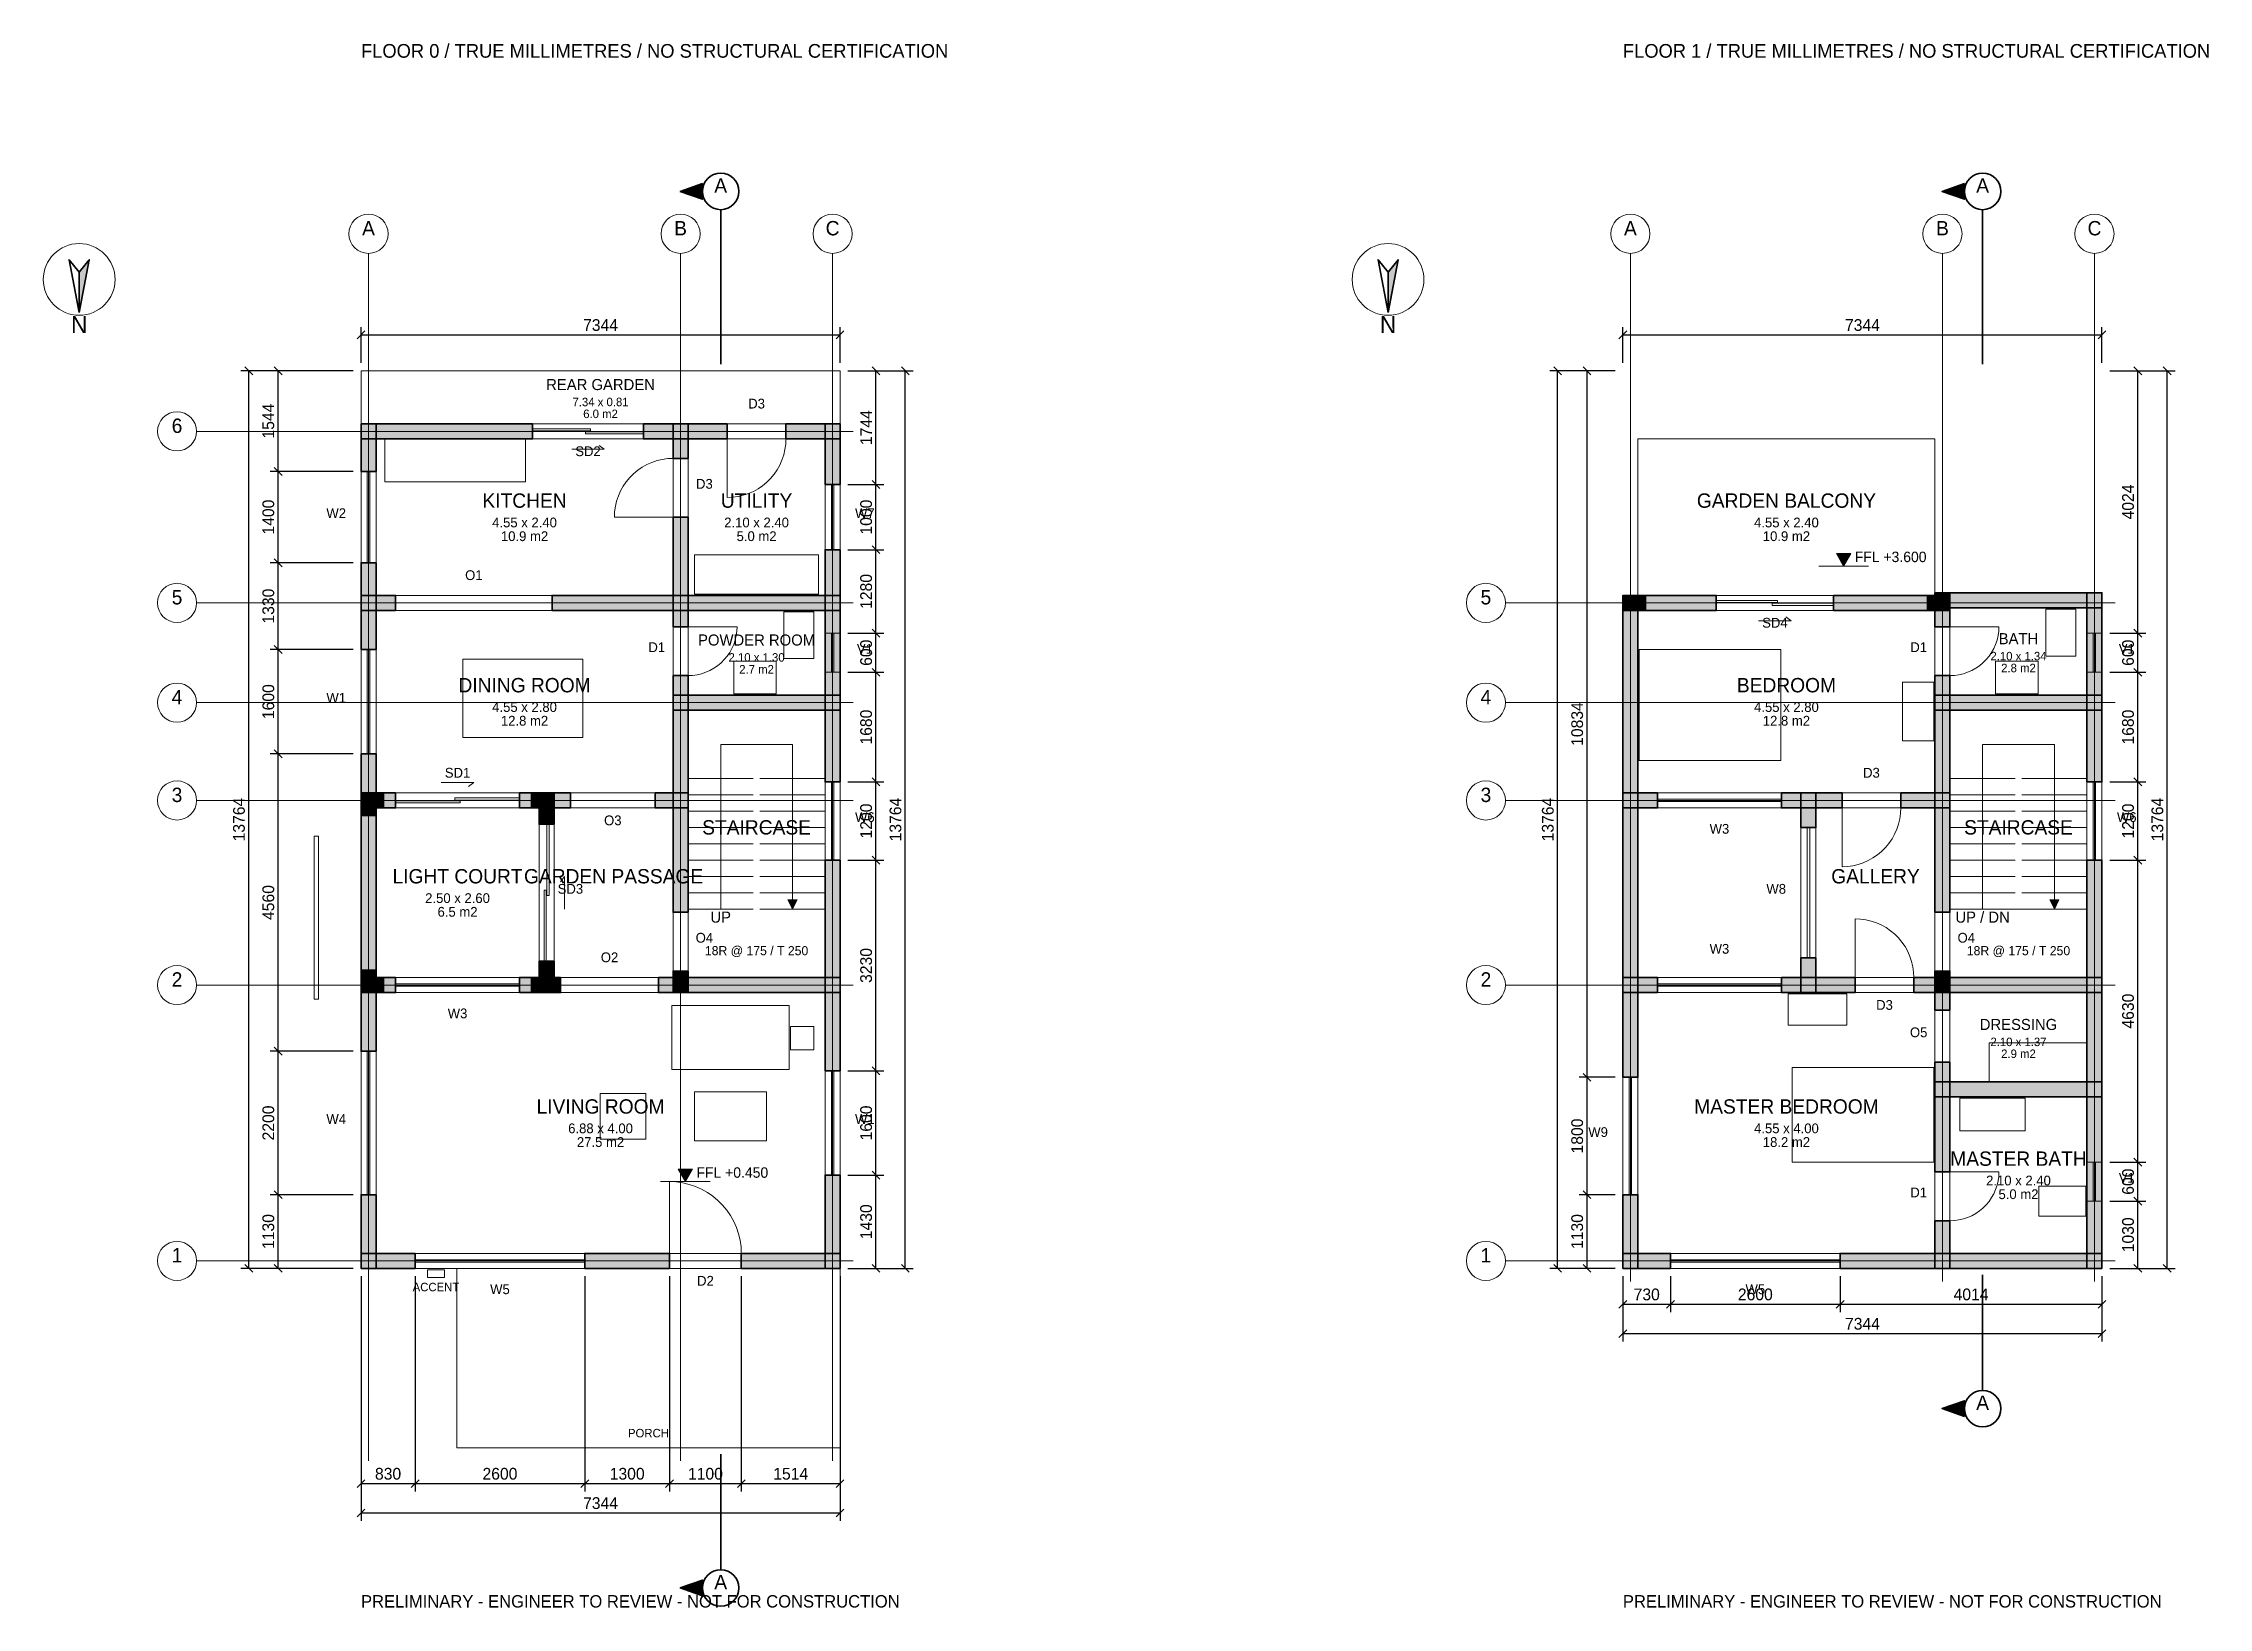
# Model space of a CAD drawing. Header units: millimetres. Extents: x -4870 to 28324, y -5203 to 18785.
import ezdxf
from ezdxf.enums import TextEntityAlignment as Align

# ---------------------------------------------------------------- set-up
doc = ezdxf.new("R2010")
doc.units = ezdxf.units.MM
for name, color, linetype, lineweight in [('A-ANNO', 7, 'Continuous', 18), ('A-DIMS', 7, 'Continuous', 13), ('A-DOOR', 3, 'Continuous', 18), ('A-EXT', 30, 'Continuous', 18), ('A-FLOR', 8, 'Continuous', 13), ('A-FURN', 8, 'Continuous', 13), ('A-GRID', 8, 'Continuous', 13), ('A-LEVL', 7, 'Continuous', 13), ('A-SECT', 1, 'Continuous', 35), ('A-STAIR', 7, 'Continuous', 18), ('A-TAGS', 1, 'Continuous', 13), ('A-WALL', 7, 'Continuous', 35), ('A-WIND', 4, 'Continuous', 18)]:
    doc.layers.add(name, color=color, linetype=linetype, lineweight=lineweight)
doc.dimstyles.new('FF-ARCH', dxfattribs={"dimtxt": 180, "dimasz": 90, "dimexe": 120, "dimexo": 120, "dimgap": 60, "dimtad": 1, "dimdec": 0, "dimtsz": 60, "dimcen": 2.5, "dimazin": 3, "dimtfac": 1, "dimtmove": 0, "dimatfit": 3})

msp = doc.modelspace()

# ---------------------------------------------------------------- hatches: boundary and pattern name
at = {"layer": 'A-LEVL'}
for points in [[(22618, 10960), (22838, 10960), (22728, 10770)], [(4862, 1520), (5082, 1520), (4972, 1330)]]:
    msp.add_hatch(color=7, dxfattribs=at).paths.add_polyline_path(points)
at = {"layer": 'A-SECT'}
for points in [[(5234, 16634), (4894, 16514), (5234, 16394)], [(24578, 16634), (24238, 16514), (24578, 16394)], [(24578, -2270), (24238, -2150), (24578, -2030)], [(5234, -5020), (4894, -4900), (5234, -4780)]]:
    msp.add_hatch(color=7, dxfattribs=at).paths.add_polyline_path(points)
at = {"layer": 'A-STAIR'}
for points in [[(6544, 5650), (6684, 5650), (6614, 5510)], [(25888, 5650), (26028, 5650), (25958, 5510)]]:
    msp.add_hatch(color=7, dxfattribs=at).paths.add_polyline_path(points)
at = {"layer": 'A-WALL'}
for points in [[(-4320, 14658), (-4166, 15466.5), (-4320, 15274)], [(15744, 14658), (15898, 15466.5), (15744, 15274)], [(0, 12950), (230, 12950), (230, 12220), (0, 12220), (0, 12835), (0, 12950)], [(115, 12720), (0, 12720), (0, 12950), (2630, 12950), (2630, 12720), (115, 12720)], [(5014, 12950), (5014, 12720), (4330, 12720), (4330, 12950), (4899, 12950), (5014, 12950)], [(4784, 12950), (5014, 12950), (5014, 12420), (4784, 12420), (4784, 12835), (4784, 12950)], [(4899, 12720), (4784, 12720), (4784, 12950), (5614, 12950), (5614, 12720), (4899, 12720)], [(7344, 12950), (7344, 12720), (6514, 12720), (6514, 12950), (7229, 12950), (7344, 12950)], [(7114, 12950), (7344, 12950), (7344, 12020), (7114, 12020), (7114, 12835), (7114, 12950)], [(5014, 10205), (5014, 10090), (4784, 10090), (4784, 11520), (5014, 11520), (5014, 10205)], [(7344, 10205), (7344, 10090), (7114, 10090), (7114, 11020), (7344, 11020), (7344, 10205)], [(230, 10205), (230, 10090), (0, 10090), (0, 10820), (230, 10820), (230, 10205)], [(0, 10320), (230, 10320), (230, 9490), (0, 9490), (0, 10205), (0, 10320)], [(115, 10090), (0, 10090), (0, 10320), (530, 10320), (530, 10090), (115, 10090)], [(5014, 10320), (5014, 10090), (2930, 10090), (2930, 10320), (4899, 10320), (5014, 10320)], [(4784, 10320), (5014, 10320), (5014, 9840), (4784, 9840), (4784, 10205), (4784, 10320)], [(7229, 10320), (7344, 10320), (7344, 10090), (4899, 10090), (4784, 10090), (4784, 10320), (7229, 10320)], [(7114, 10205), (7114, 10320), (7344, 10320), (7344, 8675), (7344, 8560), (7114, 8560), (7114, 10205)], [(19344, 10205), (19344, 10320), (19574, 10320), (19574, 7175), (19574, 7060), (19344, 7060), (19344, 10205)], [(19574, 10320), (19689, 10320), (19689, 10090), (19459, 10090), (19344, 10090), (19344, 10320), (19574, 10320)], [(19574, 10090), (19459, 10090), (19459, 10320), (20774, 10320), (20774, 10090), (19574, 10090)], [(24243, 10320), (24243, 10090), (22574, 10090), (22574, 10320), (24128, 10320), (24243, 10320)], [(24243, 10320), (24358, 10320), (24358, 10090), (24128, 10090), (24013, 10090), (24013, 10320), (24243, 10320)], [(24128, 10245), (24128, 10360), (24358, 10360), (24358, 10205), (24358, 10090), (24128, 10090), (24128, 10245)], [(26573, 10360), (26688, 10360), (26688, 10130), (24243, 10130), (24128, 10130), (24128, 10360), (26573, 10360)], [(24128, 10320), (24358, 10320), (24358, 9840), (24128, 9840), (24128, 10205), (24128, 10320)], [(26458, 10245), (26458, 10360), (26688, 10360), (26688, 8675), (26688, 8560), (26458, 8560), (26458, 10245)], [(5014, 8675), (5014, 8560), (4784, 8560), (4784, 9090), (5014, 9090), (5014, 8675)], [(24358, 8675), (24358, 8560), (24128, 8560), (24128, 9090), (24358, 9090), (24358, 8675)], [(4784, 8675), (4784, 8790), (5014, 8790), (5014, 7175), (5014, 7060), (4784, 7060), (4784, 8675)], [(7229, 8790), (7344, 8790), (7344, 8560), (4899, 8560), (4784, 8560), (4784, 8790), (7229, 8790)], [(7114, 8790), (7344, 8790), (7344, 7460), (7114, 7460), (7114, 8675), (7114, 8790)], [(24128, 8675), (24128, 8790), (24358, 8790), (24358, 7175), (24358, 7060), (24128, 7060), (24128, 8675)], [(26573, 8790), (26688, 8790), (26688, 8560), (24243, 8560), (24128, 8560), (24128, 8790), (26573, 8790)], [(26458, 8790), (26688, 8790), (26688, 7460), (26458, 7460), (26458, 8675), (26458, 8790)], [(230, 7175), (230, 7060), (0, 7060), (0, 7890), (230, 7890), (230, 7175)], [(0, 7175), (0, 7290), (230, 7290), (230, 7060), (230, 6945), (0, 6945), (0, 7175)], [(230, 7290), (345, 7290), (345, 7060), (115, 7060), (0, 7060), (0, 7290), (230, 7290)], [(0, 7060), (0, 7175), (230, 7175), (230, 4460), (230, 4345), (0, 4345), (0, 7060)], [(230, 7060), (115, 7060), (115, 7290), (530, 7290), (530, 7060), (230, 7060)], [(2845, 7290), (2845, 7060), (2430, 7060), (2430, 7290), (2730, 7290), (2845, 7290)], [(2845, 7290), (2960, 7290), (2960, 7060), (2730, 7060), (2615, 7060), (2615, 7290), (2845, 7290)], [(2730, 7175), (2730, 7290), (2960, 7290), (2960, 7060), (2960, 6945), (2730, 6945), (2730, 7175)], [(2845, 7060), (2730, 7060), (2730, 7290), (3210, 7290), (3210, 7060), (2845, 7060)], [(2730, 7175), (2960, 7175), (2960, 6810), (2730, 6810), (2730, 7060), (2730, 7175)], [(5014, 7290), (5014, 7060), (4510, 7060), (4510, 7290), (4899, 7290), (5014, 7290)], [(4784, 7290), (5014, 7290), (5014, 5460), (4784, 5460), (4784, 7175), (4784, 7290)], [(19344, 7175), (19344, 7290), (19574, 7290), (19574, 4345), (19574, 4230), (19344, 4230), (19344, 7175)], [(19459, 7060), (19344, 7060), (19344, 7290), (19874, 7290), (19874, 7060), (19459, 7060)], [(22304, 7290), (22304, 7060), (21774, 7060), (21774, 7290), (22189, 7290), (22304, 7290)], [(22074, 7290), (22304, 7290), (22304, 6760), (22074, 6760), (22074, 7175), (22074, 7290)], [(22189, 7060), (22074, 7060), (22074, 7290), (22704, 7290), (22704, 7060), (22189, 7060)], [(24358, 7290), (24358, 7060), (23604, 7060), (23604, 7290), (24243, 7290), (24358, 7290)], [(24128, 7290), (24358, 7290), (24358, 5460), (24128, 5460), (24128, 7175), (24128, 7290)], [(7344, 4345), (7344, 4230), (7114, 4230), (7114, 6260), (7344, 6260), (7344, 4345)], [(26688, 4345), (26688, 4230), (26458, 4230), (26458, 6260), (26688, 6260), (26688, 4345)], [(2960, 4460), (2960, 4345), (2730, 4345), (2730, 4710), (2960, 4710), (2960, 4460)], [(22304, 4345), (22304, 4230), (22074, 4230), (22074, 4760), (22304, 4760), (22304, 4345)], [(0, 4460), (0, 4575), (230, 4575), (230, 4345), (230, 4230), (0, 4230), (0, 4460)], [(0, 4460), (230, 4460), (230, 3330), (0, 3330), (0, 4345), (0, 4460)], [(230, 4460), (345, 4460), (345, 4230), (115, 4230), (0, 4230), (0, 4460), (230, 4460)], [(230, 4230), (115, 4230), (115, 4460), (530, 4460), (530, 4230), (230, 4230)], [(2845, 4460), (2845, 4230), (2430, 4230), (2430, 4460), (2730, 4460), (2845, 4460)], [(2845, 4460), (2960, 4460), (2960, 4230), (2730, 4230), (2615, 4230), (2615, 4460), (2845, 4460)], [(2730, 4460), (2730, 4575), (2960, 4575), (2960, 4345), (2960, 4230), (2730, 4230), (2730, 4460)], [(2845, 4230), (2730, 4230), (2730, 4460), (3060, 4460), (3060, 4230), (2845, 4230)], [(5014, 4460), (5014, 4230), (4560, 4230), (4560, 4460), (4899, 4460), (5014, 4460)], [(5014, 4345), (5014, 4230), (4784, 4230), (4784, 4560), (5014, 4560), (5014, 4345)], [(7229, 4460), (7344, 4460), (7344, 4230), (4899, 4230), (4784, 4230), (4784, 4460), (7229, 4460)], [(7114, 4460), (7344, 4460), (7344, 3030), (7114, 3030), (7114, 4345), (7114, 4460)], [(19344, 4460), (19574, 4460), (19574, 2930), (19344, 2930), (19344, 4345), (19344, 4460)], [(19459, 4230), (19344, 4230), (19344, 4460), (19874, 4460), (19874, 4230), (19459, 4230)], [(22304, 4460), (22304, 4230), (21774, 4230), (21774, 4460), (22189, 4460), (22304, 4460)], [(22189, 4230), (22074, 4230), (22074, 4460), (22904, 4460), (22904, 4230), (22189, 4230)], [(24358, 4460), (24358, 4230), (23804, 4230), (23804, 4460), (24243, 4460), (24358, 4460)], [(24358, 4345), (24358, 4230), (24128, 4230), (24128, 4560), (24358, 4560), (24358, 4345)], [(24128, 4460), (24358, 4460), (24358, 3960), (24128, 3960), (24128, 4345), (24128, 4460)], [(26573, 4460), (26688, 4460), (26688, 4230), (24243, 4230), (24128, 4230), (24128, 4460), (26573, 4460)], [(26458, 4345), (26458, 4460), (26688, 4460), (26688, 2745), (26688, 2630), (26458, 2630), (26458, 4345)], [(24358, 2745), (24358, 2630), (24128, 2630), (24128, 3160), (24358, 3160), (24358, 2745)], [(24128, 2860), (24358, 2860), (24358, 1480), (24128, 1480), (24128, 2745), (24128, 2860)], [(26573, 2860), (26688, 2860), (26688, 2630), (24243, 2630), (24128, 2630), (24128, 2860), (26573, 2860)], [(26458, 2745), (26458, 2860), (26688, 2860), (26688, 115), (26688, 0), (26458, 0), (26458, 2745)], [(7344, 115), (7344, 0), (7114, 0), (7114, 1430), (7344, 1430), (7344, 115)], [(230, 115), (230, 0), (0, 0), (0, 1130), (230, 1130), (230, 115)], [(19574, 115), (19574, 0), (19344, 0), (19344, 1130), (19574, 1130), (19574, 115)], [(24358, 115), (24358, 0), (24128, 0), (24128, 730), (24358, 730), (24358, 115)], [(0, 0), (0, 230), (830, 230), (830, 0), (115, 0), (0, 0)], [(4730, 230), (4730, 0), (3430, 0), (3430, 230), (4730, 230)], [(7344, 0), (5830, 0), (5830, 230), (7229, 230), (7344, 230), (7344, 0)], [(19459, 0), (19344, 0), (19344, 230), (20074, 230), (20074, 0), (19459, 0)], [(24358, 230), (24358, 0), (22674, 0), (22674, 230), (24243, 230), (24358, 230)], [(26573, 230), (26688, 230), (26688, 0), (24243, 0), (24128, 0), (24128, 230), (26573, 230)]]:
    msp.add_hatch(color=7, dxfattribs=at).paths.add_polyline_path(points)

# ---------------------------------------------------------------- linework, layer by layer
at = {"layer": 'A-ANNO'}
for centre in [(-4320, 15164), (15744, 15164)]:
    msp.add_circle(centre, 550, dxfattribs=at)
at = {"layer": 'A-DOOR'}
for p, q in [((3730, 12560), (3650, 12620)), ((5614, 12720), (5614, 11820)), ((3230, 12560), (3730, 12560)), ((4784, 11520), (3884, 11520)), ((530, 10320), (2930, 10320)), ((530, 10090), (2930, 10090)), ((21924, 9930), (21844, 9990)), ((5014, 9840), (5764, 9840)), ((21424, 9930), (21924, 9930)), ((24358, 9840), (25108, 9840)), ((1230, 7450), (1730, 7450)), ((1730, 7450), (1650, 7390)), ((3210, 7290), (4510, 7290)), ((3210, 7060), (4510, 7060)), ((22704, 7060), (22704, 6160)), ((3120, 6010), (3060, 5930)), ((3120, 5510), (3120, 6010)), ((4784, 4560), (4784, 5460)), ((5014, 4560), (5014, 5460)), ((22904, 4460), (22904, 5360)), ((24128, 4560), (24128, 5460)), ((24358, 4560), (24358, 5460)), ((3060, 4460), (4560, 4460)), ((3060, 4230), (4560, 4230)), ((24128, 3160), (24128, 3960)), ((24358, 3160), (24358, 3960)), ((4730, 230), (4730, 1330)), ((24358, 1480), (25108, 1480))]:
    msp.add_line(p, q, dxfattribs=at)
for points in [[(2630, 12841), (3520, 12841), (3520, 12873), (2630, 12873)], [(3440, 12797), (4330, 12797), (4330, 12829), (3440, 12829)], [(20774, 10211), (21714, 10211), (21714, 10243), (20774, 10243)], [(21634, 10167), (22574, 10167), (22574, 10199), (21634, 10199)], [(530, 7169), (1520, 7169), (1520, 7137), (530, 7137)], [(1440, 7213), (2430, 7213), (2430, 7181), (1440, 7181)], [(2883, 5720), (2883, 6810), (2851, 6810), (2851, 5720)], [(2839, 4710), (2839, 5800), (2807, 5800), (2807, 4710)]]:
    msp.add_lwpolyline(points, close=True, dxfattribs=at)
for points in [[(6514, 12720), (6510.2, 12637), (6498.7, 12554.6), (6479.6, 12473.7), (6453.2, 12394.9), (6419.6, 12318.8), (6379.2, 12246.2), (6332.2, 12177.6), (6279.1, 12113.7), (6220.3, 12054.9), (6156.4, 12001.8), (6087.8, 11954.8), (6015.2, 11914.4), (5939.1, 11880.8), (5860.3, 11854.4), (5779.4, 11835.3), (5697, 11823.8), (5614, 11820)], [(4784, 12420), (4701, 12416.2), (4618.6, 12404.7), (4537.7, 12385.6), (4458.9, 12359.2), (4382.8, 12325.6), (4310.2, 12285.2), (4241.6, 12238.2), (4177.7, 12185.1), (4118.9, 12126.3), (4065.8, 12062.4), (4018.8, 11993.8), (3978.4, 11921.2), (3944.8, 11845.1), (3918.4, 11766.3), (3899.3, 11685.4), (3887.8, 11603), (3884, 11520)], [(5014, 9090), (5083.2, 9093.2), (5151.8, 9102.8), (5219.2, 9118.6), (5284.9, 9140.6), (5348.3, 9168.6), (5408.8, 9202.3), (5466, 9241.5), (5519.3, 9285.7), (5568.3, 9334.7), (5612.5, 9388), (5651.7, 9445.2), (5685.4, 9505.7), (5713.4, 9569.1), (5735.4, 9634.8), (5751.2, 9702.2), (5760.8, 9770.8), (5764, 9840)], [(24358, 9090), (24427.2, 9093.2), (24495.8, 9102.8), (24563.2, 9118.6), (24628.9, 9140.6), (24692.3, 9168.6), (24752.8, 9202.3), (24810, 9241.5), (24863.3, 9285.7), (24912.3, 9334.7), (24956.5, 9388), (24995.7, 9445.2), (25029.4, 9505.7), (25057.4, 9569.1), (25079.4, 9634.8), (25095.2, 9702.2), (25104.8, 9770.8), (25108, 9840)], [(23604, 7060), (23600.2, 6977), (23588.7, 6894.6), (23569.6, 6813.7), (23543.2, 6734.9), (23509.6, 6658.8), (23469.2, 6586.2), (23422.2, 6517.6), (23369.1, 6453.7), (23310.3, 6394.9), (23246.4, 6341.8), (23177.8, 6294.8), (23105.2, 6254.4), (23029.1, 6220.8), (22950.3, 6194.4), (22869.4, 6175.3), (22787, 6163.8), (22704, 6160)], [(23804, 4460), (23800.2, 4543), (23788.7, 4625.4), (23769.6, 4706.3), (23743.2, 4785.1), (23709.6, 4861.2), (23669.2, 4933.8), (23622.2, 5002.4), (23569.1, 5066.3), (23510.3, 5125.1), (23446.4, 5178.2), (23377.8, 5225.2), (23305.2, 5265.6), (23229.1, 5299.2), (23150.3, 5325.6), (23069.4, 5344.7), (22987, 5356.2), (22904, 5360)], [(5830, 230), (5825.3, 331.5), (5811.3, 432.1), (5788, 531), (5755.7, 627.4), (5714.7, 720.3), (5665.2, 809.1), (5607.8, 892.9), (5542.9, 971.1), (5471.1, 1042.9), (5392.9, 1107.8), (5309.1, 1165.2), (5220.3, 1214.7), (5127.4, 1255.7), (5031, 1288), (4932.1, 1311.3), (4831.5, 1325.3), (4730, 1330)], [(24358, 730), (24427.2, 733.2), (24495.8, 742.8), (24563.2, 758.6), (24628.9, 780.6), (24692.3, 808.6), (24752.8, 842.3), (24810, 881.5), (24863.3, 925.7), (24912.3, 974.7), (24956.5, 1028), (24995.7, 1085.2), (25029.4, 1145.7), (25057.4, 1209.1), (25079.4, 1274.8), (25095.2, 1342.2), (25104.8, 1410.8), (25108, 1480)]]:
    msp.add_lwpolyline(points, dxfattribs=at)
at = {"layer": 'A-EXT'}
for points in [[(-720, 4129), (-650, 4129), (-650, 6629), (-720, 6629)], [(1469, -2750), (7344, -2750), (7344, 0), (1469, 0)], [(1019, -140), (1279, -140), (1279, -20), (1019, -20)]]:
    msp.add_lwpolyline(points, close=True, dxfattribs=at)
at = {"layer": 'A-FLOR'}
for points in [[(0, 12950), (7344, 12950), (7344, 13764), (0, 13764)], [(0, 0), (0, 230), (0, 4230), (0, 4345), (0, 4460), (0, 4575), (0, 6945), (0, 7060), (0, 7175), (0, 7290), (0, 10090), (0, 10205), (0, 10320), (0, 12720), (0, 12835), (0, 12950), (0, 13764), (7344, 13764), (7344, 12950), (7344, 12720), (7344, 10320), (7344, 10205), (7344, 10090), (7344, 8790), (7344, 8675), (7344, 8560), (7344, 4460), (7344, 4345), (7344, 4230), (7344, 230), (7344, 115), (7344, 0), (7114, 0), (230, 0), (115, 0), (0, 0)], [(230, 10320), (4784, 10320), (4784, 12720), (230, 12720)], [(5014, 10320), (7114, 10320), (7114, 12720), (5014, 12720)], [(19344, 0), (19344, 230), (19344, 4230), (19344, 4345), (19344, 4460), (19344, 7060), (19344, 7175), (19344, 7290), (19344, 10090), (19344, 10205), (19344, 10320), (19459, 10320), (19574, 10320), (19574, 12720), (24128, 12720), (24128, 10360), (24358, 10360), (26458, 10360), (26573, 10360), (26688, 10360), (26688, 10130), (26688, 8790), (26688, 8675), (26688, 8560), (26688, 4460), (26688, 4345), (26688, 4230), (26688, 2860), (26688, 2745), (26688, 2630), (26688, 230), (26688, 115), (26688, 0), (26458, 0), (24358, 0), (24243, 0), (24128, 0), (19574, 0), (19459, 0), (19344, 0)], [(19574, 10320), (24128, 10320), (24128, 12720), (19574, 12720)], [(230, 7290), (4784, 7290), (4784, 10090), (230, 10090)], [(5014, 8790), (7114, 8790), (7114, 10090), (5014, 10090)], [(19574, 7290), (24128, 7290), (24128, 10090), (19574, 10090)], [(24358, 8790), (26458, 8790), (26458, 10130), (24358, 10130)], [(5014, 4460), (7114, 4460), (7114, 8560), (5014, 8560)], [(24358, 4460), (26458, 4460), (26458, 8560), (24358, 8560)], [(26458, 8560), (24358, 8560), (24358, 5510), (26458, 5510), (26458, 8560)], [(230, 4460), (2730, 4460), (2730, 7060), (230, 7060)], [(2960, 4460), (4784, 4460), (4784, 7060), (2960, 7060)], [(19574, 7060), (19574, 4460), (22074, 4460), (22074, 7060), (19574, 7060)], [(22304, 4460), (24128, 4460), (24128, 7060), (22304, 7060)], [(230, 230), (7114, 230), (7114, 4230), (230, 4230)], [(19574, 230), (24128, 230), (24128, 4230), (19574, 4230)], [(24358, 2860), (26458, 2860), (26458, 4230), (24358, 4230)], [(24358, 230), (26458, 230), (26458, 2630), (24358, 2630)]]:
    msp.add_lwpolyline(points, close=True, dxfattribs=at)
msp.add_lwpolyline([(24128, 10360.1), (24128, 12720), (19574, 12720), (19574, 10320.1)], dxfattribs=at)
at = {"layer": 'A-FURN'}
for points in [[(2524, 12060), (2524, 12715), (364, 12715), (364, 12060)], [(7014, 10340), (7014, 10940), (5114, 10940), (5114, 10340)], [(6944, 9350), (6944, 10070), (6484, 10070), (6484, 9350)], [(26288, 9390), (26288, 10110), (25828, 10110), (25828, 9390)], [(3400, 8140), (3400, 9340), (1560, 9340), (1560, 8140)], [(6364, 8810), (6364, 9310), (5714, 9310), (5714, 8810)], [(21764, 7790), (21764, 9490), (19594, 9490), (19594, 7790)], [(25708, 8810), (25708, 9310), (25058, 9310), (25058, 8810)], [(24108, 8090), (24108, 8990), (23628, 8990), (23628, 8090)], [(6564, 3050), (6564, 4030), (4764, 4030), (4764, 3050)], [(22778, 3730), (22778, 4210), (21878, 4210), (21878, 3730)], [(6944, 3350), (6944, 3710), (6584, 3710), (6584, 3350)], [(26458, 2860), (26458, 3460), (24958, 3460), (24958, 2860)], [(24108, 1630), (24108, 3080), (21938, 3080), (21938, 1630)], [(4364, 1980), (4364, 2680), (3664, 2680), (3664, 1980)], [(6214, 1955), (6214, 2705), (5114, 2705), (5114, 1955)], [(25508, 2110), (25508, 2610), (24508, 2610), (24508, 2110)], [(26438, 800), (26438, 1260), (25718, 1260), (25718, 800)]]:
    msp.add_lwpolyline(points, close=True, dxfattribs=at)
at = {"layer": 'A-GRID'}
for p, q in [((115, -2950), (115, 15564)), ((4899, -2950), (4899, 15564)), ((7229, -2950), (7229, 15564)), ((19459, -200), (19459, 15564)), ((24243, -200), (24243, 15564)), ((26573, -200), (26573, 15564)), ((-2520, 12835), (7544, 12835)), ((-2520, 10205), (7544, 10205)), ((17544, 10205), (26888, 10205)), ((-2520, 8675), (7544, 8675)), ((17544, 8675), (26888, 8675)), ((-2520, 7175), (7544, 7175)), ((17544, 7175), (26888, 7175)), ((-2520, 4345), (7544, 4345)), ((17544, 4345), (26888, 4345)), ((-2520, 115), (7544, 115)), ((17544, 115), (26888, 115))]:
    msp.add_line(p, q, dxfattribs=at)
for centre in [(115, 15864), (4899, 15864), (7229, 15864), (19459, 15864), (24243, 15864), (26573, 15864), (-2820, 12835), (-2820, 10205), (17244, 10205), (-2820, 8675), (17244, 8675), (-2820, 7175), (17244, 7175), (-2820, 4345), (17244, 4345), (-2820, 115), (17244, 115)]:
    msp.add_circle(centre, 300, dxfattribs=at)
at = {"layer": 'A-LEVL'}
for p, q in [((22348, 10770), (23108, 10770)), ((4592, 1330), (5352, 1330))]:
    msp.add_line(p, q, dxfattribs=at)
for points in [[(22618, 10960), (22838, 10960), (22728, 10770)], [(4862, 1520), (5082, 1520), (4972, 1330)]]:
    msp.add_lwpolyline(points, close=True, dxfattribs=at)
at = {"layer": 'A-SECT'}
for p, q in [((5514, 15934), (5514, 16234)), ((5514, 13864), (5514, 15934)), ((24858, 15934), (24858, 16234)), ((24858, 13864), (24858, 15934)), ((24858, -100), (24858, -1570)), ((24858, -1570), (24858, -1870)), ((5514, -2850), (5514, -4320)), ((5514, -4320), (5514, -4620))]:
    msp.add_line(p, q, dxfattribs=at)
for points in [[(5234, 16634), (4894, 16514), (5234, 16394)], [(24578, 16634), (24238, 16514), (24578, 16394)], [(24578, -2270), (24238, -2150), (24578, -2030)], [(5234, -5020), (4894, -4900), (5234, -4780)]]:
    msp.add_lwpolyline(points, close=True, dxfattribs=at)
for centre in [(5514, 16514), (24858, 16514), (24858, -2150), (5514, -4900)]:
    msp.add_circle(centre, 280, dxfattribs=at)
at = {"layer": 'A-STAIR'}
for p, q in [((5014, 7510), (6014, 7510)), ((6114, 7510), (7114, 7510)), ((24358, 7510), (25358, 7510)), ((25458, 7510), (26458, 7510)), ((5014, 7260), (6014, 7260)), ((5014, 7010), (6014, 7010)), ((6114, 7260), (7114, 7260)), ((6114, 7010), (7114, 7010)), ((24358, 7260), (25358, 7260)), ((24358, 7010), (25358, 7010)), ((25458, 7260), (26458, 7260)), ((25458, 7010), (26458, 7010)), ((5014, 6760), (6014, 6760)), ((6114, 6760), (7114, 6760)), ((24358, 6760), (25358, 6760)), ((25458, 6760), (26458, 6760)), ((5014, 6510), (6014, 6510)), ((6114, 6510), (7114, 6510)), ((24358, 6510), (25358, 6510)), ((25458, 6510), (26458, 6510)), ((5014, 6260), (6014, 6260)), ((5014, 6010), (6014, 6010)), ((6114, 6260), (7114, 6260)), ((6114, 6010), (7114, 6010)), ((24358, 6260), (25358, 6260)), ((24358, 6010), (25358, 6010)), ((25458, 6260), (26458, 6260)), ((25458, 6010), (26458, 6010)), ((5014, 5760), (6014, 5760)), ((6114, 5760), (7114, 5760)), ((24358, 5760), (25358, 5760)), ((25458, 5760), (26458, 5760)), ((5014, 5510), (6014, 5510)), ((6114, 5510), (7114, 5510)), ((24358, 5510), (25358, 5510)), ((25458, 5510), (26458, 5510))]:
    msp.add_line(p, q, dxfattribs=at)
for points in [[(5514, 5510), (5514, 8035), (6614, 8035), (6614, 5510)], [(24858, 5510), (24858, 8035), (25958, 8035), (25958, 5510)]]:
    msp.add_lwpolyline(points, dxfattribs=at)
for points in [[(6544, 5650), (6684, 5650), (6614, 5510)], [(25888, 5650), (26028, 5650), (25958, 5510)]]:
    msp.add_lwpolyline(points, close=True, dxfattribs=at)
at = {"layer": 'A-WALL'}
for points in [[(-4320, 14658), (-4474, 15466.5), (-4320, 15274)], [(-4320, 14658), (-4166, 15466.5), (-4320, 15274)], [(15744, 14658), (15590, 15466.5), (15744, 15274)], [(15744, 14658), (15898, 15466.5), (15744, 15274)], [(0, 12950), (230, 12950), (230, 12220), (0, 12220), (0, 12835), (0, 12950)], [(115, 12720), (0, 12720), (0, 12950), (2630, 12950), (2630, 12720), (115, 12720)], [(5014, 12950), (5014, 12720), (4330, 12720), (4330, 12950), (4899, 12950), (5014, 12950)], [(4784, 12950), (5014, 12950), (5014, 12420), (4784, 12420), (4784, 12835), (4784, 12950)], [(4899, 12720), (4784, 12720), (4784, 12950), (5614, 12950), (5614, 12720), (4899, 12720)], [(7344, 12950), (7344, 12720), (6514, 12720), (6514, 12950), (7229, 12950), (7344, 12950)], [(7114, 12950), (7344, 12950), (7344, 12020), (7114, 12020), (7114, 12835), (7114, 12950)], [(5014, 10205), (5014, 10090), (4784, 10090), (4784, 11520), (5014, 11520), (5014, 10205)], [(7344, 10205), (7344, 10090), (7114, 10090), (7114, 11020), (7344, 11020), (7344, 10205)], [(230, 10205), (230, 10090), (0, 10090), (0, 10820), (230, 10820), (230, 10205)], [(0, 10320), (230, 10320), (230, 9490), (0, 9490), (0, 10205), (0, 10320)], [(115, 10090), (0, 10090), (0, 10320), (530, 10320), (530, 10090), (115, 10090)], [(5014, 10320), (5014, 10090), (2930, 10090), (2930, 10320), (4899, 10320), (5014, 10320)], [(4784, 10320), (5014, 10320), (5014, 9840), (4784, 9840), (4784, 10205), (4784, 10320)], [(7229, 10320), (7344, 10320), (7344, 10090), (4899, 10090), (4784, 10090), (4784, 10320), (7229, 10320)], [(7114, 10205), (7114, 10320), (7344, 10320), (7344, 8675), (7344, 8560), (7114, 8560), (7114, 10205)], [(19344, 10205), (19344, 10320), (19574, 10320), (19574, 7175), (19574, 7060), (19344, 7060), (19344, 10205)], [(19574, 10320), (19689, 10320), (19689, 10090), (19459, 10090), (19344, 10090), (19344, 10320), (19574, 10320)], [(19574, 10090), (19459, 10090), (19459, 10320), (20774, 10320), (20774, 10090), (19574, 10090)], [(24243, 10320), (24243, 10090), (22574, 10090), (22574, 10320), (24128, 10320), (24243, 10320)], [(24243, 10320), (24358, 10320), (24358, 10090), (24128, 10090), (24013, 10090), (24013, 10320), (24243, 10320)], [(24128, 10245), (24128, 10360), (24358, 10360), (24358, 10205), (24358, 10090), (24128, 10090), (24128, 10245)], [(26573, 10360), (26688, 10360), (26688, 10130), (24243, 10130), (24128, 10130), (24128, 10360), (26573, 10360)], [(24128, 10320), (24358, 10320), (24358, 9840), (24128, 9840), (24128, 10205), (24128, 10320)], [(26458, 10245), (26458, 10360), (26688, 10360), (26688, 8675), (26688, 8560), (26458, 8560), (26458, 10245)], [(5014, 8675), (5014, 8560), (4784, 8560), (4784, 9090), (5014, 9090), (5014, 8675)], [(24358, 8675), (24358, 8560), (24128, 8560), (24128, 9090), (24358, 9090), (24358, 8675)], [(4784, 8675), (4784, 8790), (5014, 8790), (5014, 7175), (5014, 7060), (4784, 7060), (4784, 8675)], [(7229, 8790), (7344, 8790), (7344, 8560), (4899, 8560), (4784, 8560), (4784, 8790), (7229, 8790)], [(7114, 8790), (7344, 8790), (7344, 7460), (7114, 7460), (7114, 8675), (7114, 8790)], [(24128, 8675), (24128, 8790), (24358, 8790), (24358, 7175), (24358, 7060), (24128, 7060), (24128, 8675)], [(26573, 8790), (26688, 8790), (26688, 8560), (24243, 8560), (24128, 8560), (24128, 8790), (26573, 8790)], [(26458, 8790), (26688, 8790), (26688, 7460), (26458, 7460), (26458, 8675), (26458, 8790)], [(230, 7175), (230, 7060), (0, 7060), (0, 7890), (230, 7890), (230, 7175)], [(0, 7175), (0, 7290), (230, 7290), (230, 7060), (230, 6945), (0, 6945), (0, 7175)], [(230, 7290), (345, 7290), (345, 7060), (115, 7060), (0, 7060), (0, 7290), (230, 7290)], [(0, 7060), (0, 7175), (230, 7175), (230, 4460), (230, 4345), (0, 4345), (0, 7060)], [(230, 7060), (115, 7060), (115, 7290), (530, 7290), (530, 7060), (230, 7060)], [(2845, 7290), (2845, 7060), (2430, 7060), (2430, 7290), (2730, 7290), (2845, 7290)], [(2845, 7290), (2960, 7290), (2960, 7060), (2730, 7060), (2615, 7060), (2615, 7290), (2845, 7290)], [(2730, 7175), (2730, 7290), (2960, 7290), (2960, 7060), (2960, 6945), (2730, 6945), (2730, 7175)], [(2845, 7060), (2730, 7060), (2730, 7290), (3210, 7290), (3210, 7060), (2845, 7060)], [(2730, 7175), (2960, 7175), (2960, 6810), (2730, 6810), (2730, 7060), (2730, 7175)], [(5014, 7290), (5014, 7060), (4510, 7060), (4510, 7290), (4899, 7290), (5014, 7290)], [(4784, 7290), (5014, 7290), (5014, 5460), (4784, 5460), (4784, 7175), (4784, 7290)], [(19344, 7175), (19344, 7290), (19574, 7290), (19574, 4345), (19574, 4230), (19344, 4230), (19344, 7175)], [(19459, 7060), (19344, 7060), (19344, 7290), (19874, 7290), (19874, 7060), (19459, 7060)], [(22304, 7290), (22304, 7060), (21774, 7060), (21774, 7290), (22189, 7290), (22304, 7290)], [(22074, 7290), (22304, 7290), (22304, 6760), (22074, 6760), (22074, 7175), (22074, 7290)], [(22189, 7060), (22074, 7060), (22074, 7290), (22704, 7290), (22704, 7060), (22189, 7060)], [(24358, 7290), (24358, 7060), (23604, 7060), (23604, 7290), (24243, 7290), (24358, 7290)], [(24128, 7290), (24358, 7290), (24358, 5460), (24128, 5460), (24128, 7175), (24128, 7290)], [(7344, 4345), (7344, 4230), (7114, 4230), (7114, 6260), (7344, 6260), (7344, 4345)], [(26688, 4345), (26688, 4230), (26458, 4230), (26458, 6260), (26688, 6260), (26688, 4345)], [(2960, 4460), (2960, 4345), (2730, 4345), (2730, 4710), (2960, 4710), (2960, 4460)], [(22304, 4345), (22304, 4230), (22074, 4230), (22074, 4760), (22304, 4760), (22304, 4345)], [(0, 4460), (0, 4575), (230, 4575), (230, 4345), (230, 4230), (0, 4230), (0, 4460)], [(0, 4460), (230, 4460), (230, 3330), (0, 3330), (0, 4345), (0, 4460)], [(230, 4460), (345, 4460), (345, 4230), (115, 4230), (0, 4230), (0, 4460), (230, 4460)], [(230, 4230), (115, 4230), (115, 4460), (530, 4460), (530, 4230), (230, 4230)], [(2845, 4460), (2845, 4230), (2430, 4230), (2430, 4460), (2730, 4460), (2845, 4460)], [(2845, 4460), (2960, 4460), (2960, 4230), (2730, 4230), (2615, 4230), (2615, 4460), (2845, 4460)], [(2730, 4460), (2730, 4575), (2960, 4575), (2960, 4345), (2960, 4230), (2730, 4230), (2730, 4460)], [(2845, 4230), (2730, 4230), (2730, 4460), (3060, 4460), (3060, 4230), (2845, 4230)], [(5014, 4460), (5014, 4230), (4560, 4230), (4560, 4460), (4899, 4460), (5014, 4460)], [(5014, 4345), (5014, 4230), (4784, 4230), (4784, 4560), (5014, 4560), (5014, 4345)], [(7229, 4460), (7344, 4460), (7344, 4230), (4899, 4230), (4784, 4230), (4784, 4460), (7229, 4460)], [(7114, 4460), (7344, 4460), (7344, 3030), (7114, 3030), (7114, 4345), (7114, 4460)], [(19344, 4460), (19574, 4460), (19574, 2930), (19344, 2930), (19344, 4345), (19344, 4460)], [(19459, 4230), (19344, 4230), (19344, 4460), (19874, 4460), (19874, 4230), (19459, 4230)], [(22304, 4460), (22304, 4230), (21774, 4230), (21774, 4460), (22189, 4460), (22304, 4460)], [(22189, 4230), (22074, 4230), (22074, 4460), (22904, 4460), (22904, 4230), (22189, 4230)], [(24358, 4460), (24358, 4230), (23804, 4230), (23804, 4460), (24243, 4460), (24358, 4460)], [(24358, 4345), (24358, 4230), (24128, 4230), (24128, 4560), (24358, 4560), (24358, 4345)], [(24128, 4460), (24358, 4460), (24358, 3960), (24128, 3960), (24128, 4345), (24128, 4460)], [(26573, 4460), (26688, 4460), (26688, 4230), (24243, 4230), (24128, 4230), (24128, 4460), (26573, 4460)], [(26458, 4345), (26458, 4460), (26688, 4460), (26688, 2745), (26688, 2630), (26458, 2630), (26458, 4345)], [(24358, 2745), (24358, 2630), (24128, 2630), (24128, 3160), (24358, 3160), (24358, 2745)], [(24128, 2860), (24358, 2860), (24358, 1480), (24128, 1480), (24128, 2745), (24128, 2860)], [(26573, 2860), (26688, 2860), (26688, 2630), (24243, 2630), (24128, 2630), (24128, 2860), (26573, 2860)], [(26458, 2745), (26458, 2860), (26688, 2860), (26688, 115), (26688, 0), (26458, 0), (26458, 2745)], [(7344, 115), (7344, 0), (7114, 0), (7114, 1430), (7344, 1430), (7344, 115)], [(230, 115), (230, 0), (0, 0), (0, 1130), (230, 1130), (230, 115)], [(19574, 115), (19574, 0), (19344, 0), (19344, 1130), (19574, 1130), (19574, 115)], [(24358, 115), (24358, 0), (24128, 0), (24128, 730), (24358, 730), (24358, 115)], [(0, 0), (0, 230), (830, 230), (830, 0), (115, 0), (0, 0)], [(4730, 230), (4730, 0), (3430, 0), (3430, 230), (4730, 230)], [(7344, 0), (5830, 0), (5830, 230), (7229, 230), (7344, 230), (7344, 0)], [(19459, 0), (19344, 0), (19344, 230), (20074, 230), (20074, 0), (19459, 0)], [(24358, 230), (24358, 0), (22674, 0), (22674, 230), (24243, 230), (24358, 230)], [(26573, 230), (26688, 230), (26688, 0), (24243, 0), (24128, 0), (24128, 230), (26573, 230)]]:
    msp.add_lwpolyline(points, close=True, dxfattribs=at)
at = {"layer": 'A-WIND'}
for p, q in [((0, 10820), (0, 12220)), ((0, 12220), (230, 12220)), ((97, 10820), (97, 12220)), ((133, 10820), (133, 12220)), ((230, 10820), (230, 12220)), ((7114, 11020), (7114, 12020)), ((7344, 12020), (7114, 12020)), ((7211, 11020), (7211, 12020)), ((7247, 11020), (7247, 12020)), ((7344, 11020), (7344, 12020)), ((7344, 11020), (7114, 11020)), ((0, 10820), (230, 10820)), ((7114, 9140), (7114, 9740)), ((7344, 9740), (7114, 9740)), ((7211, 9140), (7211, 9740)), ((7247, 9140), (7247, 9740)), ((7344, 9140), (7344, 9740)), ((26458, 9140), (26458, 9740)), ((26688, 9740), (26458, 9740)), ((26555, 9140), (26555, 9740)), ((26591, 9140), (26591, 9740)), ((26688, 9140), (26688, 9740)), ((0, 7890), (0, 9490)), ((0, 9490), (230, 9490)), ((97, 7890), (97, 9490)), ((133, 7890), (133, 9490)), ((230, 7890), (230, 9490)), ((7344, 9140), (7114, 9140)), ((26688, 9140), (26458, 9140)), ((0, 7890), (230, 7890)), ((7114, 6260), (7114, 7460)), ((7344, 7460), (7114, 7460)), ((7211, 6260), (7211, 7460)), ((7247, 6260), (7247, 7460)), ((7344, 6260), (7344, 7460)), ((26458, 6260), (26458, 7460)), ((26688, 7460), (26458, 7460)), ((26555, 6260), (26555, 7460)), ((26591, 6260), (26591, 7460)), ((26688, 6260), (26688, 7460)), ((19874, 7290), (21774, 7290)), ((19874, 7060), (19874, 7290)), ((19874, 7193), (21774, 7193)), ((19874, 7157), (21774, 7157)), ((19874, 7060), (21774, 7060)), ((21774, 7060), (21774, 7290)), ((22074, 4760), (22074, 6760)), ((22074, 6760), (22304, 6760)), ((22171, 4760), (22171, 6760)), ((22207, 4760), (22207, 6760)), ((22304, 4760), (22304, 6760)), ((7344, 6260), (7114, 6260)), ((26688, 6260), (26458, 6260)), ((22074, 4760), (22304, 4760)), ((530, 4460), (2430, 4460)), ((530, 4230), (530, 4460)), ((530, 4363), (2430, 4363)), ((530, 4327), (2430, 4327)), ((2430, 4230), (2430, 4460)), ((19874, 4460), (21774, 4460)), ((19874, 4460), (19874, 4230)), ((19874, 4363), (21774, 4363)), ((19874, 4327), (21774, 4327)), ((21774, 4460), (21774, 4230)), ((530, 4230), (2430, 4230)), ((19874, 4230), (21774, 4230)), ((0, 1130), (0, 3330)), ((0, 3330), (230, 3330)), ((97, 1130), (97, 3330)), ((133, 1130), (133, 3330)), ((230, 1130), (230, 3330)), ((7114, 1430), (7114, 3030)), ((7344, 3030), (7114, 3030)), ((7211, 1430), (7211, 3030)), ((7247, 1430), (7247, 3030)), ((7344, 1430), (7344, 3030)), ((19344, 1130), (19344, 2930)), ((19344, 2930), (19574, 2930)), ((19441, 1130), (19441, 2930)), ((19477, 1130), (19477, 2930)), ((19574, 1130), (19574, 2930)), ((7344, 1430), (7114, 1430)), ((26458, 1030), (26458, 1630)), ((26688, 1630), (26458, 1630)), ((26555, 1030), (26555, 1630)), ((26591, 1030), (26591, 1630)), ((26688, 1030), (26688, 1630)), ((0, 1130), (230, 1130)), ((19344, 1130), (19574, 1130)), ((26688, 1030), (26458, 1030)), ((830, 230), (3430, 230)), ((830, 0), (830, 230)), ((830, 133), (3430, 133)), ((830, 97), (3430, 97)), ((830, 0), (3430, 0)), ((3430, 0), (3430, 230)), ((20074, 230), (22674, 230)), ((20074, 0), (20074, 230)), ((20074, 133), (22674, 133)), ((20074, 97), (22674, 97)), ((20074, 0), (22674, 0)), ((22674, 0), (22674, 230))]:
    msp.add_line(p, q, dxfattribs=at)

# ---------------------------------------------------------------- texts
at = {"layer": 'A-ANNO'}
for s, height, p in [('FLOOR 0 / TRUE MILLIMETRES / NO STRUCTURAL CERTIFICATION', 210, (0, 18564)), ('FLOOR 1 / TRUE MILLIMETRES / NO STRUCTURAL CERTIFICATION', 210, (19344, 18564)), ('PRELIMINARY - ENGINEER TO REVIEW - NOT FOR CONSTRUCTION', 190, (0, -5200)), ('PRELIMINARY - ENGINEER TO REVIEW - NOT FOR CONSTRUCTION', 190, (19344, -5200))]:
    msp.add_text(s, height=height, dxfattribs=at).set_placement(p)
for s, height, p in [('N', 260, (-4320, 14264)), ('N', 260, (15744, 14264)), ('REAR GARDEN', 170, (3672, 13416.5)), ('7.34 x 0.81', 130, (3672, 13181.5)), ('6.0 m2', 130, (3672, 12999.5)), ('KITCHEN', 220, (2507, 11597)), ('UTILITY', 220, (6064, 11597)), ('GARDEN BALCONY', 220, (21851, 11597)), ('4.55 x 2.40', 150, (2507, 11317.5)), ('10.9 m2', 150, (2507, 11107.5)), ('2.10 x 2.40', 150, (6064, 11317.5)), ('5.0 m2', 150, (6064, 11107.5)), ('4.55 x 2.40', 150, (21851, 11317.5)), ('10.9 m2', 150, (21851, 11107.5)), ('POWDER ROOM', 170, (6064, 9499.5)), ('BATH', 170, (25408, 9519.5)), ('2.10 x 1.30', 130, (6064, 9264.5)), ('2.10 x 1.34', 130, (25408, 9284.5)), ('DINING ROOM', 220, (2507, 8767)), ('2.7 m2', 130, (6064, 9082.5)), ('BEDROOM', 220, (21851, 8767)), ('2.8 m2', 130, (25408, 9102.5)), ('4.55 x 2.80', 150, (2507, 8487.5)), ('4.55 x 2.80', 150, (21851, 8487.5)), ('12.8 m2', 150, (2507, 8277.5)), ('12.8 m2', 150, (21851, 8277.5)), ('STAIRCASE', 220, (6064, 6587)), ('STAIRCASE', 220, (25408, 6587)), ('LIGHT COURT', 220, (1480, 5837)), ('GARDEN PASSAGE', 220, (3872, 5837)), ('GALLERY', 220, (23216, 5837)), ('2.50 x 2.60', 150, (1480, 5557.5)), ('6.5 m2', 150, (1480, 5347.5)), ('DRESSING', 170, (25408, 3604.5)), ('2.10 x 1.37', 130, (25408, 3369.5)), ('2.9 m2', 130, (25408, 3187.5)), ('LIVING ROOM', 220, (3672, 2307)), ('MASTER BEDROOM', 220, (21851, 2307)), ('6.88 x 4.00', 150, (3672, 2027.5)), ('27.5 m2', 150, (3672, 1817.5)), ('4.55 x 4.00', 150, (21851, 2027.5)), ('18.2 m2', 150, (21851, 1817.5)), ('MASTER BATH', 220, (25408, 1507)), ('2.10 x 2.40', 150, (25408, 1227.5)), ('5.0 m2', 150, (25408, 1017.5))]:
    msp.add_text(s, height=height, dxfattribs=at).set_placement(p, align=Align.BOTTOM_CENTER)
at = {"layer": 'A-EXT'}
for s, p in [('ACCENT', (1149, -390)), ('PORCH', (4406.5, -2630))]:
    msp.add_text(s, height=130, dxfattribs=at).set_placement(p, align=Align.BOTTOM_CENTER)
at = {"layer": 'A-GRID'}
for s, p in [('A', (115, 15774)), ('B', (4899, 15774)), ('C', (7229, 15774)), ('A', (19459, 15774)), ('B', (24243, 15774)), ('C', (26573, 15774)), ('6', (-2820, 12745)), ('5', (-2820, 10115)), ('5', (17244, 10115)), ('4', (-2820, 8585)), ('4', (17244, 8585)), ('3', (-2820, 7085)), ('3', (17244, 7085)), ('2', (-2820, 4255)), ('2', (17244, 4255)), ('1', (-2820, 25)), ('1', (17244, 25))]:
    msp.add_text(s, height=220, dxfattribs=at).set_placement(p, align=Align.BOTTOM_CENTER)
at = {"layer": 'A-LEVL'}
for s, p in [('FFL +3.600', (22898, 10830)), ('FFL +0.450', (5142, 1390))]:
    msp.add_text(s, height=160, dxfattribs=at).set_placement(p)
at = {"layer": 'A-SECT'}
for p in [(5514, 16429), (24858, 16429), (24858, -2235), (5514, -4985)]:
    msp.add_text('A', height=220, dxfattribs=at).set_placement(p, align=Align.BOTTOM_CENTER)
at = {"layer": 'A-STAIR'}
for s, height, p in [('UP', 170, (5514, 5250)), ('UP / DN', 170, (24858, 5250)), ('18R @ 175 / T 250', 140, (6064, 4760)), ('18R @ 175 / T 250', 140, (25408, 4760))]:
    msp.add_text(s, height=height, dxfattribs=at).set_placement(p, align=Align.BOTTOM_CENTER)
at = {"layer": 'A-TAGS'}
for s, p in [('D3', (6064, 13140)), ('SD2', (3480, 12410)), ('D3', (5264, 11910)), ('W2', (-380, 11460)), ('W7', (7724, 11460)), ('O1', (1730, 10510)), ('SD4', (21674, 9780)), ('D1', (4534, 9405)), ('V1', (7724, 9380)), ('D1', (23878, 9405)), ('V1', (27068, 9380)), ('W1', (-380, 8630)), ('SD1', (1480, 7480)), ('D3', (23154, 7480)), ('W6', (7724, 6800)), ('W6', (27068, 6800)), ('O3', (3860, 6750)), ('W3', (20824, 6620)), ('SD3', (3210, 5700)), ('W8', (21694, 5700)), ('O4', (5264, 4950)), ('O4', (24608, 4950)), ('O2', (3810, 4650)), ('W3', (20824, 4780)), ('W3', (1480, 3790)), ('D3', (23354, 3920)), ('O5', (23878, 3500)), ('W4', (-380, 2170)), ('W1', (7724, 2170)), ('W9', (18964, 1970)), ('V1', (27068, 1270)), ('D1', (23878, 1045)), ('W5', (2130, -440)), ('D2', (5280, -310)), ('W5', (21374, -440))]:
    msp.add_text(s, height=150, dxfattribs=at).set_placement(p, align=Align.BOTTOM_CENTER)

# ---------------------------------------------------------------- dimensions: what is measured, and where the dimension line sits
at = {"layer": 'A-DIMS'}
for base, p1, p2 in [((0, 14314), (0, 13764), (7344, 13764)), ((19344, 14314), (19344, 13764), (26688, 13764)), ((0, -3300), (0, 0), (830, 0)), ((0, -3750), (0, 0), (7344, 0)), ((830, -3300), (830, 0), (3430, 0)), ((3430, -3300), (3430, 0), (4730, 0)), ((4730, -3300), (4730, 0), (5830, 0)), ((5830, -3300), (5830, 0), (7344, 0)), ((19344, -550), (19344, 0), (20074, 0)), ((19344, -1000), (19344, 0), (26688, 0)), ((20074, -550), (20074, 0), (22674, 0)), ((22674, -550), (22674, 0), (26688, 0))]:
    msp.add_linear_dim(base=base, p1=p1, p2=p2, dimstyle='FF-ARCH', dxfattribs=at).render()
for base, p1, p2 in [((-1720, 0), (0, 0), (0, 13764)), ((-1270, 12220), (0, 12220), (0, 13764)), ((7894, 12020), (7344, 12020), (7344, 13764)), ((8344, 0), (7344, 0), (7344, 13764)), ((18344, 0), (19344, 0), (19344, 13764)), ((18794, 2930), (19344, 2930), (19344, 13764)), ((27238, 9740), (26688, 9740), (26688, 13764)), ((27688, 0), (26688, 0), (26688, 13764)), ((-1270, 10820), (0, 10820), (0, 12220)), ((7894, 11020), (7344, 11020), (7344, 12020)), ((7894, 9740), (7344, 9740), (7344, 11020)), ((-1270, 9490), (0, 9490), (0, 10820)), ((7894, 9140), (7344, 9140), (7344, 9740)), ((27238, 9140), (26688, 9140), (26688, 9740)), ((-1270, 7890), (0, 7890), (0, 9490)), ((7894, 7460), (7344, 7460), (7344, 9140)), ((27238, 7460), (26688, 7460), (26688, 9140)), ((-1270, 3330), (0, 3330), (0, 7890)), ((7894, 6260), (7344, 6260), (7344, 7460)), ((27238, 6260), (26688, 6260), (26688, 7460)), ((7894, 3030), (7344, 3030), (7344, 6260)), ((27238, 1630), (26688, 1630), (26688, 6260)), ((-1270, 1130), (0, 1130), (0, 3330)), ((7894, 1430), (7344, 1430), (7344, 3030)), ((18794, 1130), (19344, 1130), (19344, 2930)), ((27238, 1030), (26688, 1030), (26688, 1630)), ((7894, 0), (7344, 0), (7344, 1430)), ((-1270, 0), (0, 0), (0, 1130)), ((18794, 0), (19344, 0), (19344, 1130)), ((27238, 0), (26688, 0), (26688, 1030))]:
    msp.add_linear_dim(base=base, p1=p1, p2=p2, angle=90, dimstyle='FF-ARCH', dxfattribs=at).render()

doc.saveas('drawing.dxf')
